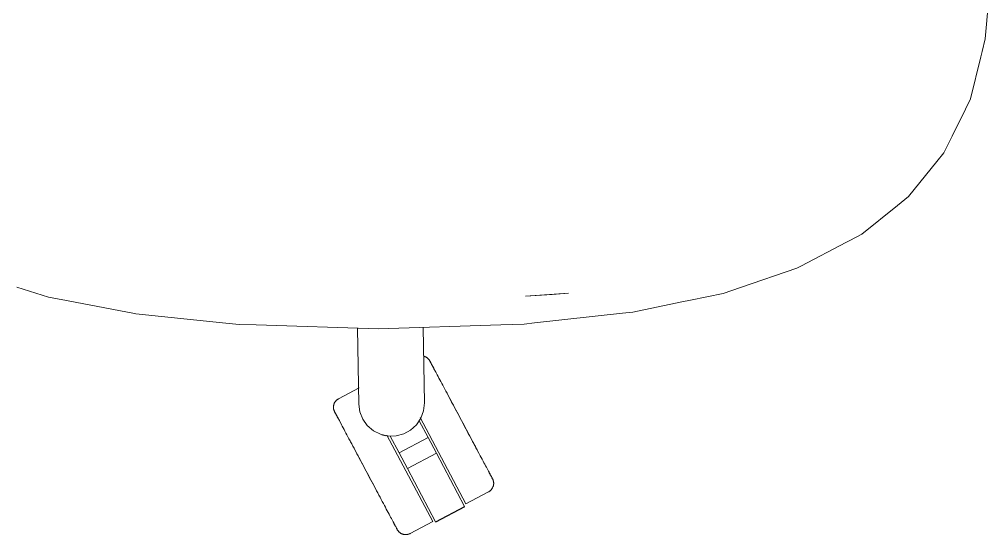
# Model space of a CAD drawing. Header units: millimetres. Extents: x 155927 to 317870, y -36033 to 97293.
# Drawn here: x 167608.9 to 168021.9, y 21675.3 to 21895 of the extents above; entities that cross this region are included whole.
import ezdxf

# ---------------------------------------------------------------- set-up
doc = ezdxf.new("R2010")
doc.units = ezdxf.units.MM
doc.header["$MEASUREMENT"] = 0
doc.layers.add('G-IMPT', color=8, linetype='CONTINUOUS', lineweight=9)
doc.layers.add('I-FURN', color=8, linetype='CONTINUOUS', lineweight=9)

msp = doc.modelspace()

# ---------------------------------------------------------------- linework, layer by layer
at = {"layer": 'G-IMPT'}
for p, q in [((168021.92, 21902.5), (168020.47, 21886.62)), ((168020.47, 21886.62), (168019.18, 21881.33)), ((168018.59, 21878.96), (168019.18, 21881.33)), ((168014.19, 21861.02), (168018.59, 21878.96)), ((168012.04, 21856.66), (168014.19, 21861.02)), ((168012.04, 21856.66), (168006.4, 21845.19)), ((168002.87, 21838.02), (168006.4, 21845.19)), ((167999.9, 21834.37), (168002.87, 21838.02)), ((167999.9, 21834.37), (167987.73, 21819.42)), ((167987.73, 21819.42), (167983.06, 21815.66)), ((167967.93, 21803.46), (167983.06, 21815.66)), ((167961.42, 21800.02), (167962.8, 21800.75)), ((167967.93, 21803.46), (167962.8, 21800.75)), ((167961.42, 21800.02), (167941.91, 21789.72)), ((167916.17, 21780.7), (167940.25, 21788.85)), ((167941.91, 21789.72), (167940.25, 21788.85)), ((167607.73, 21780.78), (167621.34, 21776.59)), ((167916.17, 21780.7), (167908.73, 21778.18)), ((167621.34, 21776.59), (167628.94, 21775.13)), ((167824.59, 21776.98), (167842.87, 21778.23)), ((167824.59, 21776.98), (167835.92, 21777.62)), ((167842.87, 21778.23), (167835.92, 21777.62)), ((167894.91, 21775.31), (167908.73, 21778.18)), ((167632.6, 21774.42), (167628.94, 21775.13)), ((167632.6, 21774.42), (167657.98, 21769.56)), ((167891.23, 21774.55), (167870.28, 21770.2)), ((167891.23, 21774.55), (167894.91, 21775.31)), ((167658.45, 21769.47), (167657.98, 21769.56)), ((167658.45, 21769.47), (167695.44, 21765.65)), ((167828.42, 21765.58), (167865.87, 21769.71)), ((167870.28, 21770.2), (167865.87, 21769.71)), ((167695.44, 21765.65), (167702.5, 21764.91)), ((167709.76, 21764.69), (167702.5, 21764.91)), ((167761.93, 21763.07), (167709.76, 21764.69)), ((167814.11, 21764.78), (167761.93, 21763.07)), ((167814.11, 21764.78), (167824.05, 21765.1)), ((167828.42, 21765.58), (167824.05, 21765.1))]:
    msp.add_line(p, q, dxfattribs=at)
at = {"layer": 'I-FURN'}
for p, q in [((167780.88, 21763.69), (167781.45, 21731.5)), ((167753.46, 21731.01), (167752.9, 21763.35)), ((167781.16, 21751.38), (167781.31, 21751.34)), ((167781.31, 21751.34), (167781.47, 21751.29)), ((167781.47, 21751.29), (167781.62, 21751.24)), ((167781.62, 21751.24), (167781.77, 21751.18)), ((167781.77, 21751.18), (167781.92, 21751.12)), ((167781.92, 21751.12), (167782.06, 21751.05)), ((167782.06, 21751.05), (167782.2, 21750.97)), ((167782.2, 21750.97), (167782.34, 21750.89)), ((167782.34, 21750.89), (167782.48, 21750.8)), ((167782.48, 21750.8), (167782.61, 21750.71)), ((167782.61, 21750.71), (167782.74, 21750.61)), ((167782.74, 21750.61), (167782.86, 21750.51)), ((167782.86, 21750.51), (167782.98, 21750.4)), ((167782.98, 21750.4), (167783.1, 21750.29)), ((167783.1, 21750.29), (167783.21, 21750.17)), ((167783.21, 21750.17), (167783.31, 21750.05)), ((167783.31, 21750.05), (167783.42, 21749.92)), ((167783.42, 21749.92), (167783.51, 21749.79)), ((167783.51, 21749.79), (167783.6, 21749.66)), ((167783.6, 21749.66), (167783.69, 21749.52)), ((167783.69, 21749.52), (167783.77, 21749.39)), ((167783.77, 21749.39), (167783.79, 21749.35)), ((167783.79, 21749.35), (167783.8, 21749.33)), ((167783.79, 21749.34), (167783.79, 21749.35)), ((167783.81, 21749.3), (167783.79, 21749.34)), ((167783.8, 21749.33), (167783.83, 21749.27)), ((167783.86, 21749.22), (167783.81, 21749.3)), ((167783.83, 21749.27), (167783.89, 21749.17)), ((167783.92, 21749.1), (167783.86, 21749.22)), ((167783.89, 21749.17), (167783.96, 21749.03)), ((167784.01, 21748.93), (167783.92, 21749.1)), ((167783.96, 21749.03), (167784.06, 21748.85)), ((167784.12, 21748.73), (167784.01, 21748.93)), ((167784.06, 21748.85), (167784.17, 21748.63)), ((167784.24, 21748.49), (167784.12, 21748.73)), ((167784.17, 21748.63), (167784.31, 21748.37)), ((167784.39, 21748.21), (167784.24, 21748.49)), ((167784.31, 21748.37), (167784.47, 21748.07)), ((167784.56, 21747.89), (167784.39, 21748.21)), ((167784.47, 21748.07), (167784.65, 21747.74)), ((167784.75, 21747.54), (167784.56, 21747.89)), ((167784.65, 21747.74), (167784.84, 21747.36)), ((167784.96, 21747.15), (167784.75, 21747.54)), ((167784.84, 21747.36), (167785.06, 21746.95)), ((167785.19, 21746.72), (167784.96, 21747.15)), ((167785.06, 21746.95), (167785.3, 21746.51)), ((167785.44, 21746.25), (167785.19, 21746.72)), ((167785.3, 21746.51), (167785.56, 21746.02)), ((167785.7, 21745.75), (167785.44, 21746.25)), ((167785.56, 21746.02), (167785.83, 21745.51)), ((167785.99, 21745.21), (167785.7, 21745.75)), ((167785.83, 21745.51), (167786.12, 21744.96)), ((167786.29, 21744.64), (167785.99, 21745.21)), ((167786.12, 21744.96), (167786.43, 21744.37)), ((167786.61, 21744.04), (167786.29, 21744.64)), ((167786.95, 21743.41), (167786.61, 21744.04)), ((167787.3, 21742.75), (167786.95, 21743.41)), ((167787.67, 21742.05), (167787.3, 21742.75)), ((167788.05, 21741.33), (167787.67, 21742.05)), ((167788.45, 21740.58), (167788.05, 21741.33)), ((167788.86, 21739.8), (167788.45, 21740.58)), ((167789.29, 21739), (167788.86, 21739.8)), ((167789.73, 21738.18), (167789.29, 21739)), ((167753.68, 21737.9), (167744.84, 21733.2)), ((167790.18, 21737.33), (167789.73, 21738.18)), ((167790.64, 21736.46), (167790.18, 21737.33)), ((167791.11, 21735.58), (167790.64, 21736.46)), ((167791.59, 21734.67), (167791.11, 21735.58)), ((167791.33, 21735.16), (167791.82, 21734.25)), ((167792.08, 21733.75), (167791.59, 21734.67)), ((167742.75, 21730.25), (167742.78, 21730.41)), ((167742.78, 21730.41), (167742.81, 21730.57)), ((167742.81, 21730.57), (167742.85, 21730.72)), ((167742.85, 21730.72), (167742.9, 21730.88)), ((167742.9, 21730.88), (167742.95, 21731.03)), ((167742.95, 21731.03), (167743.01, 21731.18)), ((167743.01, 21731.18), (167743.07, 21731.33)), ((167743.07, 21731.33), (167743.14, 21731.47)), ((167743.14, 21731.47), (167743.22, 21731.62)), ((167743.22, 21731.62), (167743.3, 21731.75)), ((167743.3, 21731.75), (167743.39, 21731.89)), ((167743.39, 21731.89), (167743.48, 21732.02)), ((167743.48, 21732.02), (167743.58, 21732.15)), ((167743.58, 21732.15), (167743.68, 21732.27)), ((167743.68, 21732.27), (167743.79, 21732.39)), ((167743.79, 21732.39), (167743.9, 21732.51)), ((167743.9, 21732.51), (167744.02, 21732.62)), ((167744.02, 21732.62), (167744.14, 21732.73)), ((167744.14, 21732.73), (167744.26, 21732.83)), ((167744.26, 21732.83), (167744.39, 21732.92)), ((167744.39, 21732.92), (167744.53, 21733.02)), ((167744.53, 21733.02), (167744.66, 21733.1)), ((167744.66, 21733.1), (167744.8, 21733.18)), ((167744.8, 21733.18), (167744.84, 21733.2)), ((167753.93, 21727.67), (167753.46, 21731.01)), ((167781.45, 21731.5), (167781.1, 21728.15)), ((167791.82, 21734.25), (167792.31, 21733.32)), ((167792.58, 21732.81), (167792.08, 21733.75)), ((167792.31, 21733.32), (167792.81, 21732.37)), ((167793.09, 21731.86), (167792.58, 21732.81)), ((167792.81, 21732.37), (167793.32, 21731.42)), ((167793.6, 21730.9), (167793.09, 21731.86)), ((167793.32, 21731.42), (167793.84, 21730.45)), ((167794.12, 21729.92), (167793.6, 21730.9)), ((167793.84, 21730.45), (167794.36, 21729.47)), ((167742.7, 21729.77), (167742.71, 21729.93)), ((167742.7, 21729.61), (167742.7, 21729.77)), ((167742.71, 21729.45), (167742.7, 21729.61)), ((167742.71, 21729.93), (167742.73, 21730.09)), ((167742.72, 21729.29), (167742.71, 21729.45)), ((167742.74, 21729.13), (167742.72, 21729.29)), ((167742.73, 21730.09), (167742.75, 21730.25)), ((167742.76, 21728.97), (167742.74, 21729.13)), ((167742.79, 21728.81), (167742.76, 21728.97)), ((167742.83, 21728.65), (167742.79, 21728.81)), ((167742.87, 21728.5), (167742.83, 21728.65)), ((167742.92, 21728.34), (167742.87, 21728.5)), ((167742.97, 21728.19), (167742.92, 21728.34)), ((167743.03, 21728.04), (167742.97, 21728.19)), ((167743.1, 21727.89), (167743.03, 21728.04)), ((167743.17, 21727.75), (167743.1, 21727.89)), ((167743.18, 21727.75), (167743.17, 21727.75)), ((167743.17, 21727.75), (167743.18, 21727.73)), ((167743.2, 21727.7), (167743.18, 21727.75)), ((167743.18, 21727.73), (167743.22, 21727.67)), ((167743.24, 21727.62), (167743.2, 21727.7)), ((167743.22, 21727.67), (167743.27, 21727.57)), ((167743.31, 21727.5), (167743.24, 21727.62)), ((167743.27, 21727.57), (167743.34, 21727.43)), ((167743.39, 21727.34), (167743.31, 21727.5)), ((167743.34, 21727.43), (167743.44, 21727.25)), ((167743.5, 21727.14), (167743.39, 21727.34)), ((167743.44, 21727.25), (167743.56, 21727.03)), ((167743.63, 21726.9), (167743.5, 21727.14)), ((167743.56, 21727.03), (167743.69, 21726.77)), ((167743.78, 21726.62), (167743.63, 21726.9)), ((167743.69, 21726.77), (167743.85, 21726.47)), ((167743.95, 21726.3), (167743.78, 21726.62)), ((167743.85, 21726.47), (167744.03, 21726.14)), ((167744.14, 21725.94), (167743.95, 21726.3)), ((167755.18, 21724.54), (167753.93, 21727.67)), ((167781.1, 21728.15), (167779.96, 21724.97)), ((167794.64, 21728.94), (167794.12, 21729.92)), ((167794.36, 21729.47), (167794.88, 21728.48)), ((167795.17, 21727.95), (167794.64, 21728.94)), ((167794.88, 21728.48), (167795.41, 21727.49)), ((167795.7, 21726.95), (167795.17, 21727.95)), ((167795.41, 21727.49), (167795.94, 21726.49)), ((167796.23, 21725.95), (167795.7, 21726.95)), ((167795.94, 21726.49), (167796.48, 21725.49)), ((167744.03, 21726.14), (167744.23, 21725.77)), ((167744.34, 21725.55), (167744.14, 21725.94)), ((167744.23, 21725.77), (167744.45, 21725.36)), ((167744.57, 21725.12), (167744.34, 21725.55)), ((167744.45, 21725.36), (167744.68, 21724.91)), ((167744.82, 21724.65), (167744.57, 21725.12)), ((167744.68, 21724.91), (167744.94, 21724.43)), ((167745.09, 21724.15), (167744.82, 21724.65)), ((167744.94, 21724.43), (167745.22, 21723.91)), ((167745.37, 21723.62), (167745.09, 21724.15)), ((167745.22, 21723.91), (167745.51, 21723.36)), ((167745.67, 21723.05), (167745.37, 21723.62)), ((167745.51, 21723.36), (167745.82, 21722.78)), ((167745.82, 21722.78), (167746.15, 21722.16)), ((167746.15, 21722.16), (167746.49, 21721.51)), ((167757.14, 21721.8), (167755.18, 21724.54)), ((167778.09, 21722.16), (167775.6, 21719.88)), ((167779.96, 21724.97), (167778.09, 21722.16)), ((167779.23, 21723.84), (167783.03, 21716.7)), ((167799.17, 21688.47), (167779.63, 21725.22)), ((167796.77, 21724.94), (167796.23, 21725.95)), ((167796.48, 21725.49), (167797.01, 21724.48)), ((167797.3, 21723.94), (167796.77, 21724.94)), ((167797.01, 21724.48), (167797.55, 21723.48)), ((167797.83, 21722.93), (167797.3, 21723.94)), ((167797.55, 21723.48), (167798.08, 21722.47)), ((167798.37, 21721.93), (167797.83, 21722.93)), ((167798.08, 21722.47), (167798.61, 21721.47)), ((167746.49, 21721.51), (167746.85, 21720.83)), ((167746.85, 21720.83), (167747.23, 21720.13)), ((167747.23, 21720.13), (167747.62, 21719.39)), ((167747.62, 21719.39), (167748.02, 21718.63)), ((167748.02, 21718.63), (167748.44, 21717.84)), ((167759.71, 21719.6), (167757.14, 21721.8)), ((167762.72, 21718.09), (167759.71, 21719.6)), ((167766.01, 21717.34), (167762.72, 21718.09)), ((167772.64, 21718.26), (167769.38, 21717.4)), ((167775.6, 21719.88), (167772.64, 21718.26)), ((167798.9, 21720.93), (167798.37, 21721.93)), ((167798.61, 21721.47), (167799.14, 21720.47)), ((167799.43, 21719.94), (167798.9, 21720.93)), ((167799.14, 21720.47), (167799.67, 21719.48)), ((167799.95, 21718.95), (167799.43, 21719.94)), ((167799.67, 21719.48), (167800.19, 21718.5)), ((167800.47, 21717.97), (167799.95, 21718.95)), ((167800.19, 21718.5), (167800.71, 21717.52)), ((167800.99, 21717), (167800.47, 21717.97)), ((167748.44, 21717.84), (167748.87, 21717.03)), ((167748.87, 21717.03), (167749.32, 21716.2)), ((167749.56, 21715.74), (167749.11, 21716.58)), ((167749.32, 21716.2), (167749.77, 21715.34)), ((167750.02, 21714.87), (167749.56, 21715.74)), ((167749.77, 21715.34), (167750.24, 21714.46)), ((167750.5, 21713.98), (167750.02, 21714.87)), ((167750.24, 21714.46), (167750.72, 21713.57)), ((167750.98, 21713.07), (167750.5, 21713.98)), ((167785.04, 21680.96), (167765.52, 21717.68)), ((167769.38, 21717.4), (167766.01, 21717.34)), ((167770.67, 21710.13), (167766.87, 21717.27)), ((167783.03, 21716.7), (167770.67, 21710.13)), ((167783.03, 21716.7), (167786.56, 21710.06)), ((167800.71, 21717.52), (167801.22, 21716.56)), ((167801.5, 21716.04), (167800.99, 21717)), ((167801.22, 21716.56), (167801.73, 21715.61)), ((167802, 21715.1), (167801.5, 21716.04)), ((167801.73, 21715.61), (167802.23, 21714.67)), ((167802.49, 21714.17), (167802, 21715.1)), ((167802.23, 21714.67), (167802.72, 21713.75)), ((167802.98, 21713.26), (167802.49, 21714.17)), ((167750.72, 21713.57), (167751.2, 21712.65)), ((167751.47, 21712.15), (167750.98, 21713.07)), ((167751.2, 21712.65), (167751.7, 21711.72)), ((167751.97, 21711.21), (167751.47, 21712.15)), ((167751.7, 21711.72), (167752.2, 21710.78)), ((167752.47, 21710.26), (167751.97, 21711.21)), ((167752.2, 21710.78), (167752.71, 21709.82)), ((167752.98, 21709.3), (167752.47, 21710.26)), ((167752.71, 21709.82), (167753.22, 21708.85)), ((167774.2, 21703.48), (167770.67, 21710.13)), ((167786.56, 21710.06), (167774.2, 21703.48)), ((167786.56, 21710.06), (167798.63, 21687.35)), ((167802.72, 21713.75), (167803.2, 21712.84)), ((167803.45, 21712.36), (167802.98, 21713.26)), ((167803.2, 21712.84), (167803.67, 21711.96)), ((167803.92, 21711.48), (167803.45, 21712.36)), ((167803.67, 21711.96), (167804.13, 21711.09)), ((167804.38, 21710.63), (167803.92, 21711.48)), ((167804.13, 21711.09), (167804.58, 21710.24)), ((167804.82, 21709.79), (167804.38, 21710.63)), ((167805.25, 21708.98), (167804.82, 21709.79)), ((167753.5, 21708.33), (167752.98, 21709.3)), ((167753.22, 21708.85), (167753.74, 21707.87)), ((167754.03, 21707.34), (167753.5, 21708.33)), ((167753.74, 21707.87), (167754.27, 21706.89)), ((167754.55, 21706.35), (167754.03, 21707.34)), ((167754.27, 21706.89), (167754.8, 21705.89)), ((167755.08, 21705.35), (167754.55, 21706.35)), ((167754.8, 21705.89), (167755.33, 21704.89)), ((167805.67, 21708.19), (167805.25, 21708.98)), ((167806.08, 21707.43), (167805.67, 21708.19)), ((167806.47, 21706.7), (167806.08, 21707.43)), ((167806.84, 21705.99), (167806.47, 21706.7)), ((167807.2, 21705.31), (167806.84, 21705.99)), ((167755.62, 21704.35), (167755.08, 21705.35)), ((167755.33, 21704.89), (167755.86, 21703.89)), ((167756.15, 21703.35), (167755.62, 21704.35)), ((167755.86, 21703.89), (167756.4, 21702.89)), ((167756.68, 21702.34), (167756.15, 21703.35)), ((167756.4, 21702.89), (167756.93, 21701.88)), ((167757.22, 21701.34), (167756.68, 21702.34)), ((167756.93, 21701.88), (167757.46, 21700.88)), ((167786.27, 21680.78), (167774.2, 21703.48)), ((167807.55, 21704.66), (167807.2, 21705.31)), ((167807.88, 21704.05), (167807.55, 21704.66)), ((167808.19, 21703.46), (167807.88, 21704.05)), ((167808.02, 21703.77), (167808.32, 21703.21)), ((167808.48, 21702.91), (167808.19, 21703.46)), ((167808.32, 21703.21), (167808.61, 21702.67)), ((167808.75, 21702.39), (167808.48, 21702.91)), ((167808.61, 21702.67), (167808.87, 21702.17)), ((167809.01, 21701.91), (167808.75, 21702.39)), ((167808.87, 21702.17), (167809.12, 21701.7)), ((167809.25, 21701.47), (167809.01, 21701.91)), ((167809.12, 21701.7), (167809.35, 21701.27)), ((167809.47, 21701.06), (167809.25, 21701.47)), ((167757.75, 21700.33), (167757.22, 21701.34)), ((167757.46, 21700.88), (167758, 21699.87)), ((167758.28, 21699.34), (167757.75, 21700.33)), ((167758, 21699.87), (167758.53, 21698.88)), ((167758.81, 21698.34), (167758.28, 21699.34)), ((167758.53, 21698.88), (167759.05, 21697.89)), ((167759.34, 21697.35), (167758.81, 21698.34)), ((167759.05, 21697.89), (167759.58, 21696.9)), ((167759.86, 21696.38), (167759.34, 21697.35)), ((167809.35, 21701.27), (167809.56, 21700.88)), ((167809.66, 21700.68), (167809.47, 21701.06)), ((167809.56, 21700.88), (167809.75, 21700.52)), ((167809.84, 21700.35), (167809.66, 21700.68)), ((167809.75, 21700.52), (167809.92, 21700.21)), ((167810, 21700.05), (167809.84, 21700.35)), ((167809.92, 21700.21), (167810.07, 21699.93)), ((167810.14, 21699.79), (167810, 21700.05)), ((167810.07, 21699.93), (167810.19, 21699.69)), ((167810.25, 21699.57), (167810.14, 21699.79)), ((167810.19, 21699.69), (167810.3, 21699.49)), ((167810.35, 21699.39), (167810.25, 21699.57)), ((167810.3, 21699.49), (167810.39, 21699.32)), ((167810.42, 21699.25), (167810.35, 21699.39)), ((167810.39, 21699.32), (167810.45, 21699.2)), ((167810.48, 21699.15), (167810.42, 21699.25)), ((167810.45, 21699.2), (167810.5, 21699.12)), ((167810.51, 21699.09), (167810.48, 21699.15)), ((167810.5, 21699.12), (167810.52, 21699.08)), ((167810.52, 21699.07), (167810.51, 21699.09)), ((167810.52, 21699.08), (167810.52, 21699.07)), ((167810.52, 21699.07), (167810.59, 21698.93)), ((167810.59, 21698.93), (167810.66, 21698.78)), ((167810.66, 21698.78), (167810.72, 21698.63)), ((167810.72, 21698.63), (167810.78, 21698.48)), ((167810.78, 21698.48), (167810.83, 21698.33)), ((167810.83, 21698.33), (167810.87, 21698.17)), ((167810.87, 21698.17), (167810.91, 21698.02)), ((167810.91, 21698.02), (167810.94, 21697.86)), ((167810.94, 21697.86), (167810.96, 21697.7)), ((167810.96, 21697.7), (167810.98, 21697.54)), ((167810.98, 21697.54), (167810.99, 21697.38)), ((167810.99, 21697.38), (167810.99, 21697.22)), ((167759.58, 21696.9), (167760.09, 21695.93)), ((167760.37, 21695.41), (167759.86, 21696.38)), ((167760.09, 21695.93), (167760.61, 21694.96)), ((167760.88, 21694.45), (167760.37, 21695.41)), ((167760.61, 21694.96), (167761.11, 21694.01)), ((167761.38, 21693.51), (167760.88, 21694.45)), ((167761.11, 21694.01), (167761.61, 21693.08)), ((167761.88, 21692.58), (167761.38, 21693.51)), ((167799.17, 21688.47), (167808.85, 21693.62)), ((167808.89, 21693.64), (167808.85, 21693.62)), ((167809.03, 21693.72), (167808.89, 21693.64)), ((167809.17, 21693.81), (167809.03, 21693.72)), ((167809.3, 21693.9), (167809.17, 21693.81)), ((167809.43, 21693.99), (167809.3, 21693.9)), ((167809.56, 21694.1), (167809.43, 21693.99)), ((167809.68, 21694.2), (167809.56, 21694.1)), ((167809.8, 21694.31), (167809.68, 21694.2)), ((167809.91, 21694.43), (167809.8, 21694.31)), ((167810.02, 21694.55), (167809.91, 21694.43)), ((167810.12, 21694.67), (167810.02, 21694.55)), ((167810.22, 21694.8), (167810.12, 21694.67)), ((167810.31, 21694.93), (167810.22, 21694.8)), ((167810.4, 21695.07), (167810.31, 21694.93)), ((167810.48, 21695.21), (167810.4, 21695.07)), ((167810.55, 21695.35), (167810.48, 21695.21)), ((167810.62, 21695.5), (167810.55, 21695.35)), ((167810.69, 21695.64), (167810.62, 21695.5)), ((167810.75, 21695.79), (167810.69, 21695.64)), ((167810.8, 21695.95), (167810.75, 21695.79)), ((167810.85, 21696.1), (167810.8, 21695.95)), ((167810.89, 21696.26), (167810.85, 21696.1)), ((167810.92, 21696.41), (167810.89, 21696.26)), ((167810.95, 21696.57), (167810.92, 21696.41)), ((167810.97, 21696.73), (167810.95, 21696.57)), ((167810.98, 21696.89), (167810.97, 21696.73)), ((167810.99, 21697.05), (167810.98, 21696.89)), ((167810.99, 21697.22), (167810.99, 21697.05)), ((167761.61, 21693.08), (167762.1, 21692.15)), ((167762.36, 21691.66), (167761.88, 21692.58)), ((167762.1, 21692.15), (167762.58, 21691.25)), ((167762.58, 21691.25), (167763.06, 21690.36)), ((167763.06, 21690.36), (167763.52, 21689.49)), ((167763.52, 21689.49), (167763.97, 21688.65)), ((167763.97, 21688.65), (167764.41, 21687.82)), ((167764.41, 21687.82), (167764.83, 21687.02)), ((167764.83, 21687.02), (167765.24, 21686.24)), ((167765.24, 21686.24), (167765.64, 21685.49)), ((167765.64, 21685.49), (167766.03, 21684.77)), ((167798.63, 21687.35), (167786.27, 21680.78)), ((167786.36, 21680.6), (167798.72, 21687.18)), ((167766.03, 21684.77), (167766.4, 21684.08)), ((167766.4, 21684.08), (167766.75, 21683.41)), ((167766.75, 21683.41), (167767.09, 21682.78)), ((167767.09, 21682.78), (167767.41, 21682.18)), ((167767.57, 21681.87), (167767.26, 21682.45)), ((167767.41, 21682.18), (167767.71, 21681.61)), ((167767.86, 21681.32), (167767.57, 21681.87)), ((167767.71, 21681.61), (167767.99, 21681.07)), ((167768.14, 21680.8), (167767.86, 21681.32)), ((167767.99, 21681.07), (167768.26, 21680.57)), ((167768.4, 21680.32), (167768.14, 21680.8)), ((167775.36, 21675.81), (167785.04, 21680.96)), ((167768.26, 21680.57), (167768.51, 21680.11)), ((167768.63, 21679.87), (167768.4, 21680.32)), ((167768.51, 21680.11), (167768.74, 21679.68)), ((167768.85, 21679.46), (167768.63, 21679.87)), ((167768.74, 21679.68), (167768.94, 21679.28)), ((167769.05, 21679.09), (167768.85, 21679.46)), ((167768.94, 21679.28), (167769.13, 21678.93)), ((167769.23, 21678.75), (167769.05, 21679.09)), ((167769.13, 21678.93), (167769.3, 21678.61)), ((167769.38, 21678.46), (167769.23, 21678.75)), ((167769.3, 21678.61), (167769.45, 21678.33)), ((167769.52, 21678.2), (167769.38, 21678.46)), ((167769.45, 21678.33), (167769.58, 21678.09)), ((167769.64, 21677.98), (167769.52, 21678.2)), ((167769.58, 21678.09), (167769.69, 21677.89)), ((167769.73, 21677.8), (167769.64, 21677.98)), ((167769.69, 21677.89), (167769.77, 21677.73)), ((167769.81, 21677.66), (167769.73, 21677.8)), ((167769.77, 21677.73), (167769.84, 21677.61)), ((167769.86, 21677.56), (167769.81, 21677.66)), ((167769.84, 21677.61), (167769.88, 21677.52)), ((167769.89, 21677.5), (167769.86, 21677.56)), ((167769.88, 21677.52), (167769.9, 21677.48)), ((167769.91, 21677.48), (167769.89, 21677.5)), ((167769.9, 21677.48), (167769.91, 21677.48)), ((167769.93, 21677.44), (167769.91, 21677.48)), ((167770.01, 21677.3), (167769.93, 21677.44)), ((167770.09, 21677.16), (167770.01, 21677.3)), ((167770.18, 21677.03), (167770.09, 21677.16)), ((167770.28, 21676.9), (167770.18, 21677.03)), ((167770.38, 21676.77), (167770.28, 21676.9)), ((167770.49, 21676.65), (167770.38, 21676.77)), ((167770.6, 21676.54), (167770.49, 21676.65)), ((167770.71, 21676.42), (167770.6, 21676.54)), ((167770.83, 21676.32), (167770.71, 21676.42)), ((167770.96, 21676.21), (167770.83, 21676.32)), ((167771.09, 21676.12), (167770.96, 21676.21)), ((167771.22, 21676.02), (167771.09, 21676.12)), ((167771.35, 21675.94), (167771.22, 21676.02)), ((167771.49, 21675.85), (167771.35, 21675.94)), ((167771.63, 21675.78), (167771.49, 21675.85)), ((167771.78, 21675.71), (167771.63, 21675.78)), ((167771.93, 21675.64), (167771.78, 21675.71)), ((167772.08, 21675.58), (167771.93, 21675.64)), ((167772.23, 21675.53), (167772.08, 21675.58)), ((167772.38, 21675.49), (167772.23, 21675.53)), ((167772.54, 21675.45), (167772.38, 21675.49)), ((167772.7, 21675.41), (167772.54, 21675.45)), ((167772.86, 21675.38), (167772.7, 21675.41)), ((167773.02, 21675.36), (167772.86, 21675.38)), ((167773.18, 21675.35), (167773.02, 21675.36)), ((167773.34, 21675.34), (167773.18, 21675.35)), ((167773.5, 21675.34), (167773.34, 21675.34)), ((167773.66, 21675.34), (167773.5, 21675.34)), ((167773.82, 21675.35), (167773.66, 21675.34)), ((167773.98, 21675.37), (167773.82, 21675.35)), ((167774.14, 21675.4), (167773.98, 21675.37)), ((167774.3, 21675.43), (167774.14, 21675.4)), ((167774.46, 21675.46), (167774.3, 21675.43)), ((167774.61, 21675.51), (167774.46, 21675.46)), ((167774.76, 21675.55), (167774.61, 21675.51)), ((167774.92, 21675.61), (167774.76, 21675.55)), ((167775.07, 21675.67), (167774.92, 21675.61)), ((167775.21, 21675.74), (167775.07, 21675.67)), ((167775.36, 21675.81), (167775.21, 21675.74))]:
    msp.add_line(p, q, dxfattribs=at)
msp.add_arc((167767.46, 21731.07), 13.81, 252.664, 257.6527, dxfattribs=at)
msp.add_open_spline([(167765.1, 21717.46), (167764.66, 21717.54), (167764.24, 21717.64), (167763.82, 21717.75)], degree=3, dxfattribs=at)

doc.saveas('drawing.dxf')
